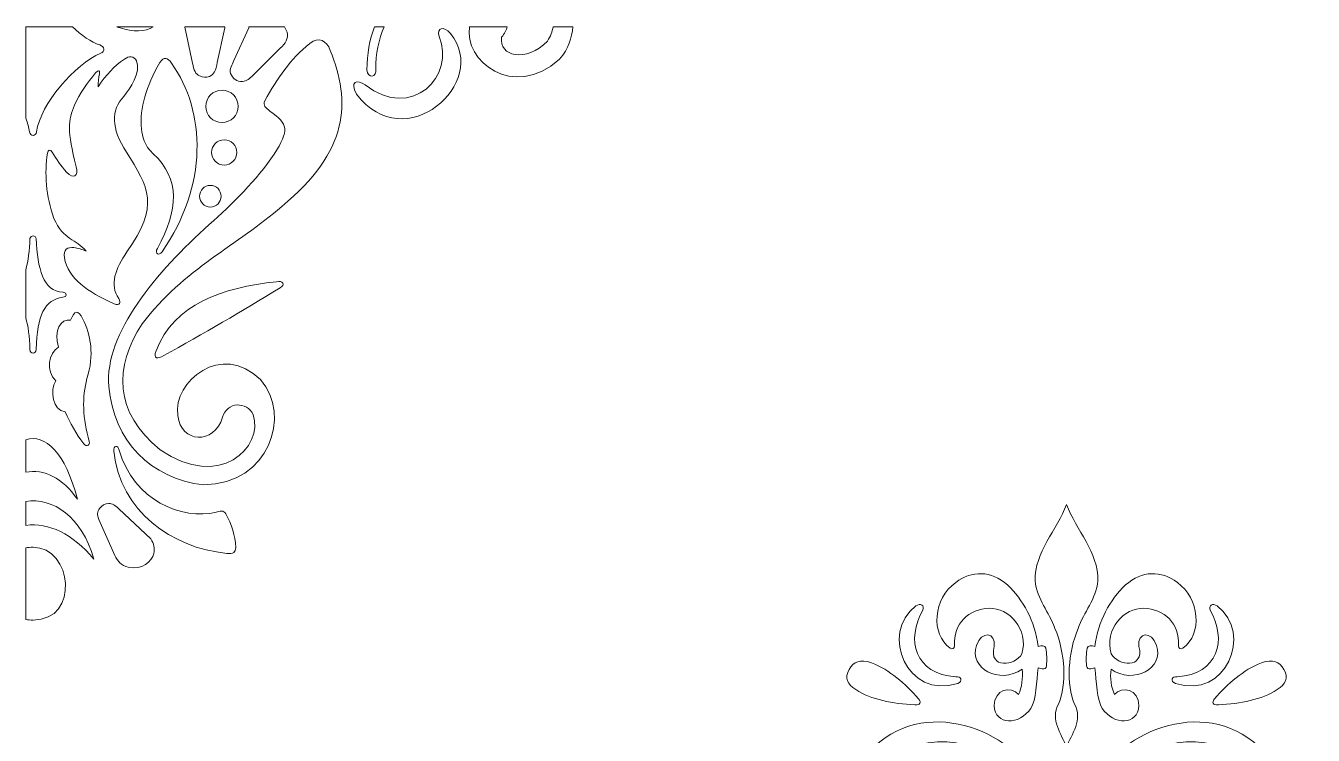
# Model space of a CAD drawing. Header units: centimetres. Extents: x -28.9 to 29, y -13.3 to 13.3.
# Drawn here: x -28.88 to -12.51, y 4.29 to 13.31 of the extents above; entities that cross this region are included whole.
import ezdxf

# ---------------------------------------------------------------- set-up
doc = ezdxf.new("R2010")
doc.units = ezdxf.units.CM
doc.header["$MEASUREMENT"] = 0
doc.layers.add('layer 1', color=7, linetype='Continuous')

msp = doc.modelspace()

# ---------------------------------------------------------------- linework, layer by layer
at = {"layer": 'layer 1', "color": 242, "lineweight": 9}
for points, knots in [([(-28.28511, 13.29993), (-28.171, 13.18982), (-28.04887, 13.1032), (-27.93508, 13.0679), (-27.93508, 13.0679), (-27.87266, 13.04725), (-27.86957, 12.98427), (-27.92577, 12.96558), (-27.92577, 12.96558), (-28.25279, 12.82086), (-28.69258, 12.3199), (-28.7409, 11.96387), (-28.7409, 11.96387), (-28.75057, 11.90392), (-28.82113, 11.90392), (-28.8308, 11.96387), (-28.8308, 11.96387), (-28.83819, 12.01835), (-28.85475, 12.07624), (-28.87867, 12.13571), (-28.87867, 12.13571), (-28.87867, 12.13571), (-28.87873, 13.3), (-28.87873, 13.3), (-28.87873, 13.3), (-28.87873, 13.3), (-28.28511, 13.29993), (-28.28511, 13.29993)], [0, 0, 0, 0, 0.125, 0.125, 0.125, 0.125, 0.25, 0.25, 0.25, 0.25, 0.375, 0.375, 0.375, 0.375, 0.5, 0.5, 0.5, 0.5, 0.625, 0.625, 0.625, 0.625, 0.75, 0.75, 0.75, 0.75, 1, 1, 1, 1]), ([(-27.25945, 13.29982), (-27.35425, 13.23138), (-27.5183, 13.23372), (-27.67681, 13.28497), (-27.67681, 13.28497), (-27.692, 13.28956), (-27.70711, 13.29434), (-27.72209, 13.29932), (-27.72209, 13.29932), (-27.72209, 13.29932), (-27.25945, 13.29982), (-27.25945, 13.29982)], [0, 0, 0, 0, 0.25, 0.25, 0.25, 0.25, 0.5, 0.5, 0.5, 0.5, 1, 1, 1, 1]), ([(-26.34721, 13.29972), (-26.34731, 13.295), (-26.34752, 13.28981), (-26.34781, 13.28497), (-26.34781, 13.28497), (-26.34781, 13.28497), (-26.44522, 12.8461), (-26.44522, 12.8461), (-26.44522, 12.8461), (-26.46018, 12.74541), (-26.48534, 12.69102), (-26.54275, 12.66868), (-26.54275, 12.66868), (-26.58621, 12.65366), (-26.62746, 12.65867), (-26.66852, 12.67431), (-26.66852, 12.67431), (-26.71745, 12.6943), (-26.74578, 12.75038), (-26.7581, 12.83591), (-26.7581, 12.83591), (-26.7581, 12.83591), (-26.84961, 13.25753), (-26.84961, 13.25753), (-26.84961, 13.25753), (-26.85252, 13.2716), (-26.85455, 13.28556), (-26.85563, 13.29933), (-26.85563, 13.29933), (-26.85563, 13.29933), (-26.34721, 13.29972), (-26.34721, 13.29972)], [0, 0, 0, 0, 0.11111111, 0.11111111, 0.11111111, 0.11111111, 0.22222222, 0.22222222, 0.22222222, 0.22222222, 0.33333333, 0.33333333, 0.33333333, 0.33333333, 0.44444444, 0.44444444, 0.44444444, 0.44444444, 0.55555556, 0.55555556, 0.55555556, 0.55555556, 0.66666667, 0.66666667, 0.66666667, 0.66666667, 0.77777778, 0.77777778, 0.77777778, 0.77777778, 1, 1, 1, 1]), ([(-25.58899, 13.29966), (-25.57584, 13.27834), (-25.56506, 13.25454), (-25.55684, 13.22927), (-25.55684, 13.22927), (-25.53588, 13.15056), (-25.58, 13.08792), (-25.64311, 13.02657), (-25.64311, 13.02657), (-25.64311, 13.02657), (-25.98818, 12.68416), (-25.98818, 12.68416), (-25.98818, 12.68416), (-26.03117, 12.64401), (-26.07195, 12.60686), (-26.12195, 12.60426), (-26.12195, 12.60426), (-26.19791, 12.59934), (-26.24987, 12.63903), (-26.27487, 12.70659), (-26.27487, 12.70659), (-26.29383, 12.76104), (-26.25251, 12.81763), (-26.23174, 12.86993), (-26.23174, 12.86993), (-26.23174, 12.86993), (-26.04503, 13.28635), (-26.04503, 13.28635), (-26.04503, 13.28635), (-26.04277, 13.29077), (-26.04044, 13.29547), (-26.03808, 13.2997), (-26.03808, 13.2997), (-26.03808, 13.2997), (-25.58899, 13.29966), (-25.58899, 13.29966)], [0, 0, 0, 0, 0.1, 0.1, 0.1, 0.1, 0.2, 0.2, 0.2, 0.2, 0.3, 0.3, 0.3, 0.3, 0.4, 0.4, 0.4, 0.4, 0.5, 0.5, 0.5, 0.5, 0.6, 0.6, 0.6, 0.6, 0.7, 0.7, 0.7, 0.7, 0.8, 0.8, 0.8, 0.8, 1, 1, 1, 1]), ([(-23.62562, 13.17615), (-23.65931, 13.28943), (-23.56615, 13.31241), (-23.48053, 13.21551), (-23.48053, 13.21551), (-22.96886, 12.58526), (-24.06177, 11.63043), (-24.67456, 12.44406), (-24.67456, 12.44406), (-24.7659, 12.5999), (-24.66753, 12.63662), (-24.56476, 12.56016), (-24.56476, 12.56016), (-23.96343, 12.09693), (-23.41386, 12.6803), (-23.62562, 13.17615)], [0, 0, 0, 0, 0.2, 0.2, 0.2, 0.2, 0.4, 0.4, 0.4, 0.4, 0.6, 0.6, 0.6, 0.6, 1, 1, 1, 1]), ([(-24.32133, 13.29954), (-24.39371, 13.13661), (-24.43159, 12.95549), (-24.42846, 12.76246), (-24.42846, 12.76246), (-24.4109, 12.65997), (-24.53164, 12.62845), (-24.54124, 12.75303), (-24.54124, 12.75303), (-24.54249, 12.95138), (-24.50817, 13.13426), (-24.44634, 13.29933), (-24.44634, 13.29933), (-24.44634, 13.29933), (-24.32133, 13.29954), (-24.32133, 13.29954)], [0, 0, 0, 0, 0.2, 0.2, 0.2, 0.2, 0.4, 0.4, 0.4, 0.4, 0.6, 0.6, 0.6, 0.6, 1, 1, 1, 1]), ([(-21.92505, 13.29933), (-21.92505, 13.29933), (-22.17435, 13.29933), (-22.17435, 13.29933), (-22.17435, 13.29933), (-22.18591, 13.23879), (-22.20912, 13.17798), (-22.24555, 13.11812), (-22.24555, 13.11812), (-22.52095, 12.8354), (-22.8705, 12.92496), (-22.82961, 13.1663), (-22.82961, 13.1663), (-22.79177, 13.21287), (-22.769, 13.25772), (-22.75839, 13.29933), (-22.75839, 13.29933), (-22.75839, 13.29933), (-23.23726, 13.29933), (-23.23726, 13.29933), (-23.23726, 13.29933), (-23.31527, 12.87784), (-22.68809, 12.35328), (-22.09327, 12.88748), (-22.09327, 12.88748), (-21.97494, 13.01965), (-21.93705, 13.16017), (-21.92505, 13.29933)], [0, 0, 0, 0, 0.125, 0.125, 0.125, 0.125, 0.25, 0.25, 0.25, 0.25, 0.375, 0.375, 0.375, 0.375, 0.5, 0.5, 0.5, 0.5, 0.625, 0.625, 0.625, 0.625, 0.75, 0.75, 0.75, 0.75, 1, 1, 1, 1]), ([(-25.77447, 12.22758), (-25.83018, 12.27073), (-25.86546, 12.30168), (-25.83917, 12.35944), (-25.83917, 12.35944), (-25.68186, 12.64369), (-25.51467, 12.88793), (-25.2684, 13.0882), (-25.2684, 13.0882), (-25.15668, 13.17879), (-25.05081, 13.12246), (-25.0077, 12.99989), (-25.0077, 12.99989), (-24.74303, 12.34338), (-24.77121, 11.71524), (-25.62532, 11.01584), (-25.62532, 11.01584), (-26.178, 10.52629), (-26.86889, 10.22499), (-27.39805, 9.52373), (-27.39805, 9.52373), (-27.75965, 8.97234), (-27.76106, 8.40752), (-27.17119, 7.92405), (-27.17119, 7.92405), (-26.41052, 7.39996), (-25.85086, 7.95809), (-25.98701, 8.36937), (-25.98701, 8.36937), (-26.06495, 8.54381), (-26.32552, 8.53286), (-26.37602, 8.33767), (-26.37602, 8.33767), (-26.48635, 7.9826), (-26.90501, 8.00544), (-26.94676, 8.35811), (-26.94676, 8.35811), (-27.00734, 8.7914), (-26.38863, 9.30131), (-25.89501, 8.81457), (-25.89501, 8.81457), (-25.49776, 8.36084), (-25.78055, 7.48847), (-26.61541, 7.47777), (-26.61541, 7.47777), (-27.29405, 7.55082), (-27.75913, 8.04183), (-27.82447, 8.72772), (-27.82447, 8.72772), (-27.87715, 9.40471), (-27.21279, 10.18785), (-26.54578, 10.78654), (-26.54578, 10.78654), (-26.25825, 11.03863), (-25.94038, 11.35769), (-25.72021, 11.68073), (-25.72021, 11.68073), (-25.5311, 11.9811), (-25.53679, 12.06366), (-25.77447, 12.22758)], [0, 0, 0, 0, 0.0625, 0.0625, 0.0625, 0.0625, 0.125, 0.125, 0.125, 0.125, 0.1875, 0.1875, 0.1875, 0.1875, 0.25, 0.25, 0.25, 0.25, 0.3125, 0.3125, 0.3125, 0.3125, 0.375, 0.375, 0.375, 0.375, 0.4375, 0.4375, 0.4375, 0.4375, 0.5, 0.5, 0.5, 0.5, 0.5625, 0.5625, 0.5625, 0.5625, 0.625, 0.625, 0.625, 0.625, 0.6875, 0.6875, 0.6875, 0.6875, 0.75, 0.75, 0.75, 0.75, 0.8125, 0.8125, 0.8125, 0.8125, 0.875, 0.875, 0.875, 0.875, 1, 1, 1, 1]), ([(-27.6253, 12.88943), (-27.76021, 12.79086), (-27.85043, 12.69449), (-27.95905, 12.53797), (-27.95905, 12.53797), (-27.96246, 12.58743), (-27.95303, 12.6522), (-27.94275, 12.70261), (-27.94275, 12.70261), (-27.93046, 12.74709), (-27.95564, 12.75781), (-27.99208, 12.71427), (-27.99208, 12.71427), (-28.09701, 12.58196), (-28.19485, 12.45429), (-28.25852, 12.30345), (-28.25852, 12.30345), (-28.34234, 12.11269), (-28.35343, 11.97931), (-28.23727, 11.52021), (-28.23727, 11.52021), (-28.20659, 11.40541), (-28.2713, 11.35451), (-28.35992, 11.45291), (-28.35992, 11.45291), (-28.43713, 11.53335), (-28.48571, 11.61438), (-28.54156, 11.70546), (-28.54156, 11.70546), (-28.56591, 11.74405), (-28.59805, 11.73652), (-28.60377, 11.69374), (-28.60377, 11.69374), (-28.64036, 11.44027), (-28.62338, 11.14762), (-28.52144, 10.86393), (-28.52144, 10.86393), (-28.39853, 10.58378), (-28.23777, 10.60273), (-28.11153, 10.44853), (-28.11153, 10.44853), (-28.16308, 10.46921), (-28.21463, 10.4855), (-28.26619, 10.49305), (-28.26619, 10.49305), (-28.34447, 10.50189), (-28.4055, 10.46938), (-28.38798, 10.36391), (-28.38798, 10.36391), (-28.33534, 10.09594), (-28.09809, 9.93424), (-27.75372, 9.77647), (-27.75372, 9.77647), (-27.68343, 9.75589), (-27.66447, 9.78575), (-27.69687, 9.84535), (-27.69687, 9.84535), (-27.81824, 10.02374), (-27.73933, 10.22307), (-27.59284, 10.43873), (-27.59284, 10.43873), (-27.17575, 11.01775), (-27.31555, 11.26489), (-27.597, 11.70362), (-27.597, 11.70362), (-27.80108, 12.02017), (-27.79192, 12.23216), (-27.63343, 12.41511), (-27.63343, 12.41511), (-27.55369, 12.51116), (-27.4083, 12.71956), (-27.47168, 12.86779), (-27.47168, 12.86779), (-27.501, 12.9273), (-27.56553, 12.92962), (-27.6253, 12.88943)], [0, 0, 0, 0, 0.05, 0.05, 0.05, 0.05, 0.1, 0.1, 0.1, 0.1, 0.15, 0.15, 0.15, 0.15, 0.2, 0.2, 0.2, 0.2, 0.25, 0.25, 0.25, 0.25, 0.3, 0.3, 0.3, 0.3, 0.35, 0.35, 0.35, 0.35, 0.4, 0.4, 0.4, 0.4, 0.45, 0.45, 0.45, 0.45, 0.5, 0.5, 0.5, 0.5, 0.55, 0.55, 0.55, 0.55, 0.6, 0.6, 0.6, 0.6, 0.65, 0.65, 0.65, 0.65, 0.7, 0.7, 0.7, 0.7, 0.75, 0.75, 0.75, 0.75, 0.8, 0.8, 0.8, 0.8, 0.85, 0.85, 0.85, 0.85, 0.9, 0.9, 0.9, 0.9, 1, 1, 1, 1]), ([(-27.175, 12.84588), (-27.12126, 12.92364), (-27.07619, 12.90855), (-27.02603, 12.83804), (-27.02603, 12.83804), (-26.58599, 12.22164), (-26.56264, 11.27745), (-27.14495, 10.44067), (-27.14495, 10.44067), (-27.18991, 10.37867), (-27.24217, 10.41608), (-27.20572, 10.482), (-27.20572, 10.482), (-26.93673, 10.97854), (-26.91342, 11.35801), (-27.25733, 11.68542), (-27.25733, 11.68542), (-27.37578, 11.78934), (-27.39588, 11.91121), (-27.40779, 11.99724), (-27.40779, 11.99724), (-27.4295, 12.28219), (-27.35191, 12.53209), (-27.175, 12.84588)], [0, 0, 0, 0, 0.14285714, 0.14285714, 0.14285714, 0.14285714, 0.28571429, 0.28571429, 0.28571429, 0.28571429, 0.42857143, 0.42857143, 0.42857143, 0.42857143, 0.57142857, 0.57142857, 0.57142857, 0.57142857, 0.71428571, 0.71428571, 0.71428571, 0.71428571, 1, 1, 1, 1]), ([(-26.38398, 12.49356), (-26.49778, 12.49356), (-26.59007, 12.40127), (-26.59007, 12.28747), (-26.59007, 12.28747), (-26.59007, 12.17367), (-26.49778, 12.08136), (-26.38398, 12.08136), (-26.38398, 12.08136), (-26.27018, 12.08136), (-26.17788, 12.17367), (-26.17788, 12.28747), (-26.17788, 12.28747), (-26.17788, 12.40127), (-26.27018, 12.49356), (-26.38398, 12.49356)], [0, 0, 0, 0, 0.2, 0.2, 0.2, 0.2, 0.4, 0.4, 0.4, 0.4, 0.6, 0.6, 0.6, 0.6, 1, 1, 1, 1]), ([(-26.35589, 11.86288), (-26.4444, 11.86288), (-26.51618, 11.79109), (-26.51618, 11.70258), (-26.51618, 11.70258), (-26.51618, 11.61407), (-26.4444, 11.54228), (-26.35589, 11.54228), (-26.35589, 11.54228), (-26.26737, 11.54228), (-26.19559, 11.61407), (-26.19559, 11.70258), (-26.19559, 11.70258), (-26.19559, 11.79109), (-26.26737, 11.86288), (-26.35589, 11.86288)], [0, 0, 0, 0, 0.2, 0.2, 0.2, 0.2, 0.4, 0.4, 0.4, 0.4, 0.6, 0.6, 0.6, 0.6, 1, 1, 1, 1]), ([(-26.532, 11.28285), (-26.60788, 11.28285), (-26.6694, 11.22132), (-26.6694, 11.14545), (-26.6694, 11.14545), (-26.6694, 11.06958), (-26.60788, 11.00805), (-26.532, 11.00805), (-26.532, 11.00805), (-26.45614, 11.00805), (-26.39461, 11.06958), (-26.39461, 11.14545), (-26.39461, 11.14545), (-26.39461, 11.22132), (-26.45614, 11.28285), (-26.532, 11.28285)], [0, 0, 0, 0, 0.2, 0.2, 0.2, 0.2, 0.4, 0.4, 0.4, 0.4, 0.6, 0.6, 0.6, 0.6, 1, 1, 1, 1]), ([(-28.87872, 10.21071), (-28.84725, 10.32111), (-28.83204, 10.45737), (-28.82555, 10.60867), (-28.82555, 10.60867), (-28.81787, 10.65536), (-28.75383, 10.65537), (-28.74614, 10.60867), (-28.74614, 10.60867), (-28.72967, 10.22504), (-28.65756, 9.93809), (-28.40487, 9.9244), (-28.40487, 9.9244), (-28.34633, 9.92502), (-28.35118, 9.86071), (-28.40571, 9.86118), (-28.40571, 9.86118), (-28.63883, 9.83007), (-28.73696, 9.63309), (-28.74495, 9.19764), (-28.74495, 9.19764), (-28.74712, 9.13614), (-28.82457, 9.13614), (-28.82674, 9.19764), (-28.82674, 9.19764), (-28.82981, 9.36539), (-28.84632, 9.49775), (-28.87872, 9.59887), (-28.87872, 9.59887), (-28.87872, 9.59887), (-28.87872, 10.21071), (-28.87872, 10.21071)], [0, 0, 0, 0, 0.11111111, 0.11111111, 0.11111111, 0.11111111, 0.22222222, 0.22222222, 0.22222222, 0.22222222, 0.33333333, 0.33333333, 0.33333333, 0.33333333, 0.44444444, 0.44444444, 0.44444444, 0.44444444, 0.55555556, 0.55555556, 0.55555556, 0.55555556, 0.66666667, 0.66666667, 0.66666667, 0.66666667, 0.77777778, 0.77777778, 0.77777778, 0.77777778, 1, 1, 1, 1]), ([(-27.12355, 9.12034), (-27.20581, 9.07221), (-27.2625, 9.0761), (-27.22204, 9.18023), (-27.22204, 9.18023), (-26.99084, 9.77897), (-26.3808, 9.98257), (-25.69212, 10.05888), (-25.69212, 10.05888), (-25.60832, 10.07871), (-25.57449, 10.02015), (-25.64506, 9.98213), (-25.64506, 9.98213), (-26.1292, 9.6832), (-26.62374, 9.39822), (-27.12355, 9.12034)], [0, 0, 0, 0, 0.2, 0.2, 0.2, 0.2, 0.4, 0.4, 0.4, 0.4, 0.6, 0.6, 0.6, 0.6, 1, 1, 1, 1]), ([(-28.30907, 9.57181), (-28.43061, 9.59608), (-28.52979, 9.43243), (-28.46053, 9.2284), (-28.46053, 9.2284), (-28.5927, 9.151), (-28.62572, 8.92272), (-28.49582, 8.79938), (-28.49582, 8.79938), (-28.57497, 8.67828), (-28.53319, 8.42007), (-28.37833, 8.40458), (-28.37833, 8.40458), (-28.31131, 8.26474), (-28.24039, 8.12654), (-28.14187, 7.99985), (-28.14187, 7.99985), (-28.10503, 7.95503), (-28.05737, 7.98464), (-28.07051, 8.02771), (-28.07051, 8.02771), (-28.15739, 8.31394), (-28.164, 8.59858), (-28.10021, 8.82739), (-28.10021, 8.82739), (-28.00403, 9.12887), (-28.05296, 9.3795), (-28.15582, 9.59009), (-28.15582, 9.59009), (-28.21132, 9.70332), (-28.25978, 9.69865), (-28.30907, 9.57181)], [0, 0, 0, 0, 0.11111111, 0.11111111, 0.11111111, 0.11111111, 0.22222222, 0.22222222, 0.22222222, 0.22222222, 0.33333333, 0.33333333, 0.33333333, 0.33333333, 0.44444444, 0.44444444, 0.44444444, 0.44444444, 0.55555556, 0.55555556, 0.55555556, 0.55555556, 0.66666667, 0.66666667, 0.66666667, 0.66666667, 0.77777778, 0.77777778, 0.77777778, 0.77777778, 1, 1, 1, 1]), ([(-28.87872, 8.04896), (-28.63299, 8.133), (-28.37114, 7.88152), (-28.22174, 7.29449), (-28.22174, 7.29449), (-28.40958, 7.56589), (-28.64804, 7.68062), (-28.87868, 7.63872), (-28.87868, 7.63872), (-28.87868, 7.63872), (-28.87872, 8.04896), (-28.87872, 8.04896)], [0, 0, 0, 0, 0.25, 0.25, 0.25, 0.25, 0.5, 0.5, 0.5, 0.5, 1, 1, 1, 1]), ([(-27.7611, 7.90414), (-27.76848, 7.98219), (-27.70786, 7.98366), (-27.69054, 7.9169), (-27.69054, 7.9169), (-27.51112, 7.27976), (-26.89033, 7.02492), (-26.45742, 7.13036), (-26.45742, 7.13036), (-26.41297, 7.14377), (-26.36569, 7.15812), (-26.33439, 7.11022), (-26.33439, 7.11022), (-26.2602, 6.96804), (-26.21512, 6.83699), (-26.20891, 6.68168), (-26.20891, 6.68168), (-26.21054, 6.62541), (-26.23831, 6.59132), (-26.32361, 6.60592), (-26.32361, 6.60592), (-27.02821, 6.67722), (-27.67401, 7.14075), (-27.7611, 7.90414)], [0, 0, 0, 0, 0.14285714, 0.14285714, 0.14285714, 0.14285714, 0.28571429, 0.28571429, 0.28571429, 0.28571429, 0.42857143, 0.42857143, 0.42857143, 0.42857143, 0.57142857, 0.57142857, 0.57142857, 0.57142857, 0.71428571, 0.71428571, 0.71428571, 0.71428571, 1, 1, 1, 1]), ([(-28.87872, 7.26605), (-28.53282, 7.31901), (-28.16594, 7.07489), (-28.01323, 6.53366), (-28.01323, 6.53366), (-28.28467, 6.85703), (-28.58327, 6.99982), (-28.87868, 6.96202), (-28.87868, 6.96202), (-28.87868, 6.96202), (-28.87872, 7.26605), (-28.87872, 7.26605)], [0, 0, 0, 0, 0.25, 0.25, 0.25, 0.25, 0.5, 0.5, 0.5, 0.5, 1, 1, 1, 1]), ([(-27.95102, 7.03878), (-27.97487, 7.09965), (-27.97109, 7.13493), (-27.94217, 7.17811), (-27.94217, 7.17811), (-27.9105, 7.21372), (-27.87183, 7.23678), (-27.82186, 7.2396), (-27.82186, 7.2396), (-27.77973, 7.23798), (-27.74379, 7.22235), (-27.69492, 7.17056), (-27.69492, 7.17056), (-27.69492, 7.17056), (-27.28929, 6.78962), (-27.28929, 6.78962), (-27.28929, 6.78962), (-27.24763, 6.7296), (-27.2389, 6.66908), (-27.25065, 6.60509), (-27.25065, 6.60509), (-27.27525, 6.50607), (-27.39949, 6.38764), (-27.57781, 6.42997), (-27.57781, 6.42997), (-27.66139, 6.4546), (-27.71547, 6.50453), (-27.74444, 6.57998), (-27.74444, 6.57998), (-27.74444, 6.57998), (-27.95102, 7.03878), (-27.95102, 7.03878)], [0, 0, 0, 0, 0.11111111, 0.11111111, 0.11111111, 0.11111111, 0.22222222, 0.22222222, 0.22222222, 0.22222222, 0.33333333, 0.33333333, 0.33333333, 0.33333333, 0.44444444, 0.44444444, 0.44444444, 0.44444444, 0.55555556, 0.55555556, 0.55555556, 0.55555556, 0.66666667, 0.66666667, 0.66666667, 0.66666667, 0.77777778, 0.77777778, 0.77777778, 0.77777778, 1, 1, 1, 1]), ([(-15.64924, 4.14306), (-15.7116, 4.31367), (-15.8654, 4.48287), (-15.7471, 4.69778), (-15.7471, 4.69778), (-15.64761, 4.93053), (-15.66411, 5.35207), (-15.79778, 5.65208), (-15.79778, 5.65208), (-15.86885, 5.86375), (-16.02425, 6.01538), (-16.04925, 6.25853), (-16.04925, 6.25853), (-16.05637, 6.62032), (-15.77087, 6.90192), (-15.64924, 7.22732), (-15.64924, 7.22732), (-15.5276, 6.90192), (-15.2421, 6.62032), (-15.24922, 6.25853), (-15.24922, 6.25853), (-15.27422, 6.01538), (-15.42962, 5.86375), (-15.50069, 5.65208), (-15.50069, 5.65208), (-15.63436, 5.35207), (-15.65087, 4.93053), (-15.55137, 4.69778), (-15.55137, 4.69778), (-15.43307, 4.48287), (-15.58687, 4.31367), (-15.64924, 4.14306)], [0, 0, 0, 0, 0.11111111, 0.11111111, 0.11111111, 0.11111111, 0.22222222, 0.22222222, 0.22222222, 0.22222222, 0.33333333, 0.33333333, 0.33333333, 0.33333333, 0.44444444, 0.44444444, 0.44444444, 0.44444444, 0.55555556, 0.55555556, 0.55555556, 0.55555556, 0.66666667, 0.66666667, 0.66666667, 0.66666667, 0.77777778, 0.77777778, 0.77777778, 0.77777778, 1, 1, 1, 1]), ([(-28.87871, 6.67457), (-28.84951, 6.68155), (-28.8185, 6.68496), (-28.78586, 6.68425), (-28.78586, 6.68425), (-28.29043, 6.68578), (-28.18325, 5.75837), (-28.78584, 5.75783), (-28.78584, 5.75783), (-28.8189, 5.75786), (-28.84983, 5.76071), (-28.87868, 5.76606), (-28.87868, 5.76606), (-28.87868, 5.76606), (-28.87871, 6.67457), (-28.87871, 6.67457)], [0, 0, 0, 0, 0.2, 0.2, 0.2, 0.2, 0.4, 0.4, 0.4, 0.4, 0.6, 0.6, 0.6, 0.6, 1, 1, 1, 1]), ([(-17.07226, 5.43295), (-17.06855, 5.39294), (-17.09953, 5.38286), (-17.12936, 5.4017), (-17.12936, 5.4017), (-17.38022, 5.57826), (-17.34178, 6.03484), (-17.05817, 6.23626), (-17.05817, 6.23626), (-16.85041, 6.39276), (-16.60938, 6.38786), (-16.39964, 6.20588), (-16.39964, 6.20588), (-16.20045, 6.01347), (-16.05332, 5.75036), (-16.00797, 5.42153), (-16.00797, 5.42153), (-15.96871, 5.44278), (-15.92145, 5.43442), (-15.91285, 5.40269), (-15.91285, 5.40269), (-15.89848, 5.33246), (-15.89669, 5.25116), (-15.90397, 5.17538), (-15.90397, 5.17538), (-15.90816, 5.14257), (-15.92605, 5.13274), (-15.95937, 5.138), (-15.95937, 5.138), (-15.95937, 5.138), (-16.00824, 5.15122), (-16.00824, 5.15122), (-16.00824, 5.15122), (-16.03362, 4.98511), (-16.03203, 4.73733), (-16.10445, 4.63616), (-16.10445, 4.63616), (-16.24726, 4.41982), (-16.55693, 4.41447), (-16.56822, 4.67309), (-16.56822, 4.67309), (-16.56661, 4.87707), (-16.35419, 4.92935), (-16.25884, 4.81131), (-16.25884, 4.81131), (-16.21815, 4.8986), (-16.19945, 5.02462), (-16.21472, 5.13325), (-16.21472, 5.13325), (-16.50099, 4.93631), (-16.8944, 5.14172), (-16.79309, 5.43673), (-16.79309, 5.43673), (-16.73233, 5.6238), (-16.54411, 5.60851), (-16.57058, 5.42432), (-16.57058, 5.42432), (-16.64133, 5.1302), (-16.30014, 5.17677), (-16.21767, 5.32889), (-16.21767, 5.32889), (-16.12226, 5.64538), (-16.3856, 5.91663), (-16.63066, 5.90781), (-16.63066, 5.90781), (-16.88814, 5.89952), (-17.09454, 5.71544), (-17.07226, 5.43295)], [0, 0, 0, 0, 0.05555556, 0.05555556, 0.05555556, 0.05555556, 0.11111111, 0.11111111, 0.11111111, 0.11111111, 0.16666667, 0.16666667, 0.16666667, 0.16666667, 0.22222222, 0.22222222, 0.22222222, 0.22222222, 0.27777778, 0.27777778, 0.27777778, 0.27777778, 0.33333333, 0.33333333, 0.33333333, 0.33333333, 0.38888889, 0.38888889, 0.38888889, 0.38888889, 0.44444444, 0.44444444, 0.44444444, 0.44444444, 0.5, 0.5, 0.5, 0.5, 0.55555556, 0.55555556, 0.55555556, 0.55555556, 0.61111111, 0.61111111, 0.61111111, 0.61111111, 0.66666667, 0.66666667, 0.66666667, 0.66666667, 0.72222222, 0.72222222, 0.72222222, 0.72222222, 0.77777778, 0.77777778, 0.77777778, 0.77777778, 0.83333333, 0.83333333, 0.83333333, 0.83333333, 0.88888889, 0.88888889, 0.88888889, 0.88888889, 1, 1, 1, 1]), ([(-14.22621, 5.43295), (-14.22992, 5.39294), (-14.19894, 5.38286), (-14.16911, 5.4017), (-14.16911, 5.4017), (-13.91825, 5.57826), (-13.95669, 6.03484), (-14.2403, 6.23626), (-14.2403, 6.23626), (-14.44806, 6.39276), (-14.6891, 6.38786), (-14.89883, 6.20588), (-14.89883, 6.20588), (-15.09802, 6.01347), (-15.24515, 5.75036), (-15.2905, 5.42153), (-15.2905, 5.42153), (-15.32976, 5.44278), (-15.37702, 5.43442), (-15.38562, 5.40269), (-15.38562, 5.40269), (-15.39999, 5.33246), (-15.40178, 5.25116), (-15.3945, 5.17538), (-15.3945, 5.17538), (-15.39031, 5.14257), (-15.37242, 5.13274), (-15.3391, 5.138), (-15.3391, 5.138), (-15.3391, 5.138), (-15.29023, 5.15122), (-15.29023, 5.15122), (-15.29023, 5.15122), (-15.26486, 4.98511), (-15.26644, 4.73733), (-15.19402, 4.63616), (-15.19402, 4.63616), (-15.05121, 4.41982), (-14.74154, 4.41447), (-14.73025, 4.67309), (-14.73025, 4.67309), (-14.73186, 4.87707), (-14.94428, 4.92935), (-15.03963, 4.81131), (-15.03963, 4.81131), (-15.08032, 4.8986), (-15.09902, 5.02462), (-15.08375, 5.13325), (-15.08375, 5.13325), (-14.79748, 4.93631), (-14.40407, 5.14172), (-14.50538, 5.43673), (-14.50538, 5.43673), (-14.56614, 5.6238), (-14.75436, 5.60851), (-14.72789, 5.42432), (-14.72789, 5.42432), (-14.65714, 5.1302), (-14.99834, 5.17677), (-15.0808, 5.32889), (-15.0808, 5.32889), (-15.17621, 5.64538), (-14.91288, 5.91663), (-14.66781, 5.90781), (-14.66781, 5.90781), (-14.41033, 5.89952), (-14.20393, 5.71544), (-14.22621, 5.43295)], [0, 0, 0, 0, 0.05555556, 0.05555556, 0.05555556, 0.05555556, 0.11111111, 0.11111111, 0.11111111, 0.11111111, 0.16666667, 0.16666667, 0.16666667, 0.16666667, 0.22222222, 0.22222222, 0.22222222, 0.22222222, 0.27777778, 0.27777778, 0.27777778, 0.27777778, 0.33333333, 0.33333333, 0.33333333, 0.33333333, 0.38888889, 0.38888889, 0.38888889, 0.38888889, 0.44444444, 0.44444444, 0.44444444, 0.44444444, 0.5, 0.5, 0.5, 0.5, 0.55555556, 0.55555556, 0.55555556, 0.55555556, 0.61111111, 0.61111111, 0.61111111, 0.61111111, 0.66666667, 0.66666667, 0.66666667, 0.66666667, 0.72222222, 0.72222222, 0.72222222, 0.72222222, 0.77777778, 0.77777778, 0.77777778, 0.77777778, 0.83333333, 0.83333333, 0.83333333, 0.83333333, 0.88888889, 0.88888889, 0.88888889, 0.88888889, 1, 1, 1, 1]), ([(-17.47493, 5.88385), (-17.45222, 5.94749), (-17.50516, 5.97569), (-17.56462, 5.93896), (-17.56462, 5.93896), (-18.02168, 5.58512), (-17.68413, 4.749), (-17.0327, 4.95129), (-17.0327, 4.95129), (-16.96572, 4.98463), (-16.98567, 5.04451), (-17.05721, 5.0385), (-17.05721, 5.0385), (-17.57921, 5.0688), (-17.69236, 5.51531), (-17.47493, 5.88385)], [0, 0, 0, 0, 0.2, 0.2, 0.2, 0.2, 0.4, 0.4, 0.4, 0.4, 0.6, 0.6, 0.6, 0.6, 1, 1, 1, 1]), ([(-13.82354, 5.88385), (-13.84625, 5.94749), (-13.79331, 5.97569), (-13.73385, 5.93896), (-13.73385, 5.93896), (-13.27679, 5.58512), (-13.61434, 4.749), (-14.26577, 4.95129), (-14.26577, 4.95129), (-14.33276, 4.98463), (-14.3128, 5.04451), (-14.24126, 5.0385), (-14.24126, 5.0385), (-13.71926, 5.0688), (-13.60611, 5.51531), (-13.82354, 5.88385)], [0, 0, 0, 0, 0.2, 0.2, 0.2, 0.2, 0.4, 0.4, 0.4, 0.4, 0.6, 0.6, 0.6, 0.6, 1, 1, 1, 1]), ([(-17.53114, 4.75861), (-17.49179, 4.70982), (-17.50315, 4.67737), (-17.57917, 4.68186), (-17.57917, 4.68186), (-17.86121, 4.69516), (-18.12825, 4.74649), (-18.32731, 4.87429), (-18.32731, 4.87429), (-18.43673, 4.94016), (-18.47109, 5.02356), (-18.41357, 5.13209), (-18.41357, 5.13209), (-18.3598, 5.22918), (-18.26993, 5.26656), (-18.12732, 5.21671), (-18.12732, 5.21671), (-17.89415, 5.123), (-17.70023, 4.95037), (-17.53114, 4.75861)], [0, 0, 0, 0, 0.16666667, 0.16666667, 0.16666667, 0.16666667, 0.33333333, 0.33333333, 0.33333333, 0.33333333, 0.5, 0.5, 0.5, 0.5, 0.66666667, 0.66666667, 0.66666667, 0.66666667, 1, 1, 1, 1]), ([(-13.76734, 4.75861), (-13.80669, 4.70982), (-13.79532, 4.67737), (-13.7193, 4.68186), (-13.7193, 4.68186), (-13.43726, 4.69516), (-13.17022, 4.74649), (-12.97117, 4.87429), (-12.97117, 4.87429), (-12.86174, 4.94016), (-12.82739, 5.02356), (-12.8849, 5.13209), (-12.8849, 5.13209), (-12.93867, 5.22918), (-13.02854, 5.26656), (-13.17115, 5.21671), (-13.17115, 5.21671), (-13.40432, 5.123), (-13.59824, 4.95037), (-13.76734, 4.75861)], [0, 0, 0, 0, 0.16666667, 0.16666667, 0.16666667, 0.16666667, 0.33333333, 0.33333333, 0.33333333, 0.33333333, 0.5, 0.5, 0.5, 0.5, 0.66666667, 0.66666667, 0.66666667, 0.66666667, 1, 1, 1, 1]), ([(-16.12221, 3.54407), (-16.07113, 3.45418), (-15.98232, 3.4555), (-15.99692, 3.56351), (-15.99692, 3.56351), (-16.14989, 4.26426), (-17.30025, 4.8004), (-18.02404, 4.21148), (-18.02404, 4.21148), (-18.51313, 3.83373), (-18.78557, 2.97379), (-17.98438, 2.3425), (-17.98438, 2.3425), (-17.89543, 2.28844), (-17.84961, 2.35279), (-17.91166, 2.42416), (-17.91166, 2.42416), (-18.4608, 3.02907), (-18.33717, 3.73889), (-17.77212, 4.07437), (-17.77212, 4.07437), (-17.11931, 4.4122), (-16.47307, 4.08323), (-16.12221, 3.54407)], [0, 0, 0, 0, 0.14285714, 0.14285714, 0.14285714, 0.14285714, 0.28571429, 0.28571429, 0.28571429, 0.28571429, 0.42857143, 0.42857143, 0.42857143, 0.42857143, 0.57142857, 0.57142857, 0.57142857, 0.57142857, 0.71428571, 0.71428571, 0.71428571, 0.71428571, 1, 1, 1, 1]), ([(-15.17626, 3.54407), (-15.22734, 3.45418), (-15.31615, 3.4555), (-15.30155, 3.56351), (-15.30155, 3.56351), (-15.14858, 4.26426), (-13.99822, 4.8004), (-13.27443, 4.21148), (-13.27443, 4.21148), (-12.78534, 3.83373), (-12.5129, 2.97379), (-13.31409, 2.3425), (-13.31409, 2.3425), (-13.40304, 2.28844), (-13.44886, 2.35279), (-13.38681, 2.42416), (-13.38681, 2.42416), (-12.83767, 3.02907), (-12.9613, 3.73889), (-13.52635, 4.07437), (-13.52635, 4.07437), (-14.17917, 4.4122), (-14.8254, 4.08323), (-15.17626, 3.54407)], [0, 0, 0, 0, 0.14285714, 0.14285714, 0.14285714, 0.14285714, 0.28571429, 0.28571429, 0.28571429, 0.28571429, 0.42857143, 0.42857143, 0.42857143, 0.42857143, 0.57142857, 0.57142857, 0.57142857, 0.57142857, 0.71428571, 0.71428571, 0.71428571, 0.71428571, 1, 1, 1, 1])]:
    msp.add_open_spline(points, degree=3, knots=knots, dxfattribs=at)

doc.saveas('drawing.dxf')
